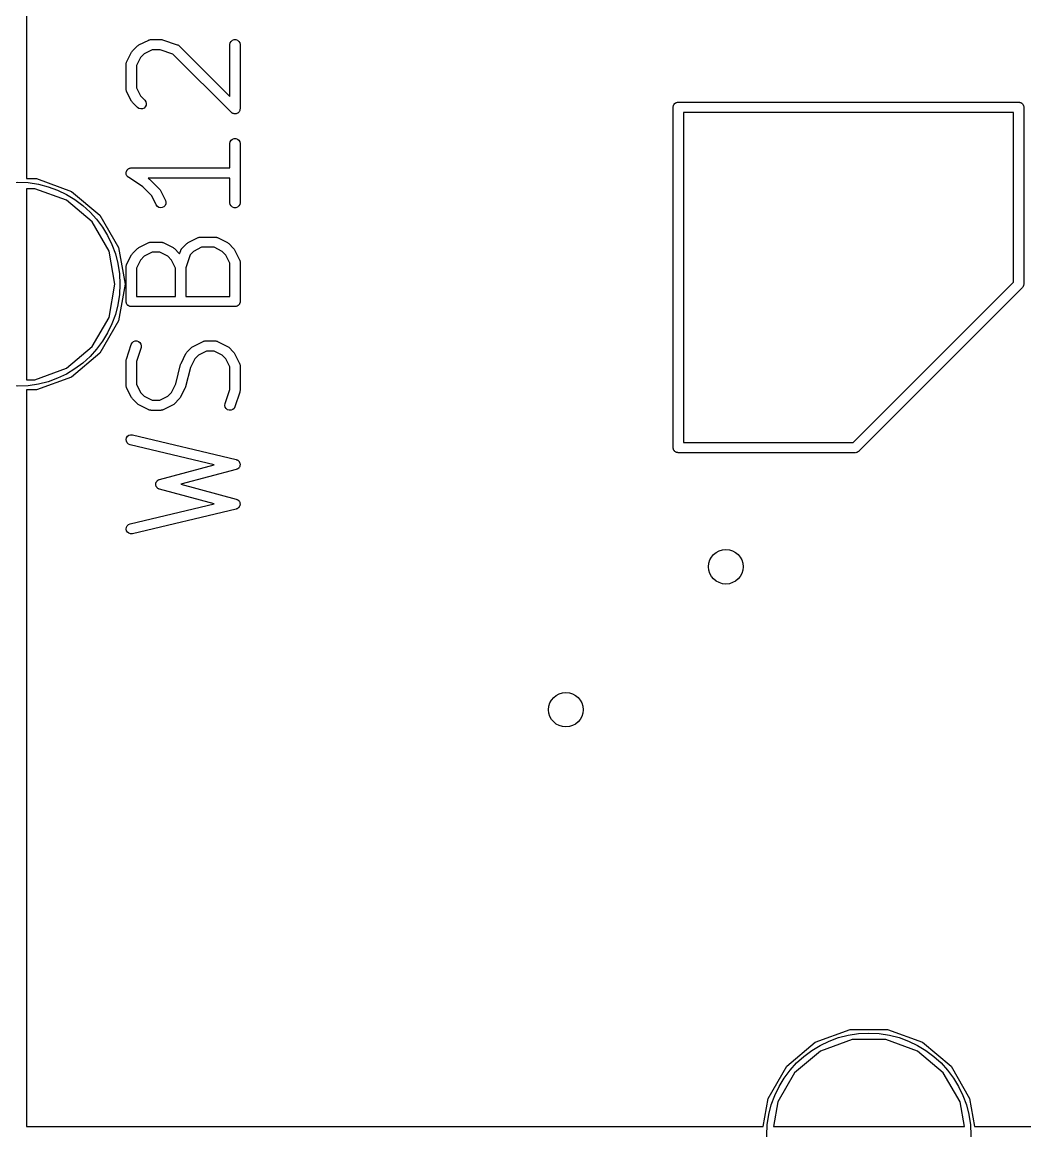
# Model space of a CAD drawing. Extents: x 0 to 102, y -163 to 0.
# Drawn here: x 75.06 to 89.79, y -74.94 to -58.65 of the extents above; entities that cross this region are included whole.
import ezdxf

# ---------------------------------------------------------------- set-up
doc = ezdxf.new("R2010")
doc.units = 0
doc.header["$MEASUREMENT"] = 0
doc.layers.add('BLACK', color=7, linetype='CONTINUOUS')

msp = doc.modelspace()

# ---------------------------------------------------------------- linework, layer by layer
at = {"layer": 'Black'}
for p, q in [((75.127, -50.127), (75.127, -60.9489)), ((76.777, -58.9858), (76.9222, -58.9132)), ((76.9222, -58.9132), (76.9263, -58.912)), ((76.9263, -58.912), (76.9301, -58.9098)), ((76.9301, -58.9098), (76.9387, -58.9083)), ((76.9387, -58.9083), (76.9471, -58.9058)), ((76.9471, -58.9058), (76.9515, -58.906)), ((76.9515, -58.906), (76.9557, -58.9053)), ((76.9557, -58.9053), (77.1009, -58.9053)), ((77.1009, -58.9053), (77.1127, -58.9074)), ((77.1127, -58.9074), (77.1246, -58.9091)), ((77.1246, -58.9091), (77.3423, -58.9817)), ((78.1144, -58.9803), (78.119, -58.9546)), ((78.119, -58.9546), (78.132, -58.9321)), ((78.132, -58.9321), (78.1519, -58.9153)), ((78.1519, -58.9153), (78.1764, -58.9064)), ((78.1764, -58.9064), (78.2025, -58.9064)), ((78.2025, -58.9064), (78.2269, -58.9153)), ((78.2269, -58.9153), (78.2469, -58.9321)), ((78.2469, -58.9321), (78.2599, -58.9546)), ((78.2599, -58.9546), (78.2644, -58.9803)), ((76.5983, -59.237), (76.6709, -59.0919)), ((76.6709, -59.0919), (76.6781, -59.0822)), ((76.6781, -59.0822), (76.685, -59.0724)), ((76.685, -59.0724), (76.7575, -58.9998)), ((76.7575, -58.9998), (76.7674, -58.9929)), ((76.7674, -58.9929), (76.777, -58.9858)), ((76.855, -59.1145), (76.7996, -59.1699)), ((76.9734, -59.0553), (76.855, -59.1145)), ((77.0887, -59.0553), (76.9734, -59.0553)), ((77.2781, -59.1184), (77.0887, -59.0553)), ((77.3423, -58.9817), (77.3461, -58.9838)), ((77.3461, -58.9838), (77.3503, -58.9849)), ((77.3503, -58.9849), (77.3575, -58.9899)), ((77.3575, -58.9899), (77.3652, -58.9941)), ((77.3652, -58.9941), (77.3681, -58.9973)), ((77.3681, -58.9973), (77.3716, -58.9998)), ((77.3716, -58.9998), (78.1144, -59.7426)), ((78.1144, -59.7426), (78.1144, -58.9803)), ((78.2644, -58.9803), (78.2644, -59.9237)), ((76.5904, -59.2706), (76.5912, -59.2663)), ((76.5904, -59.6334), (76.5904, -59.2706)), ((76.5909, -59.262), (76.5934, -59.2536)), ((76.5912, -59.2663), (76.5909, -59.262)), ((76.5934, -59.2536), (76.595, -59.2449)), ((76.595, -59.2449), (76.5971, -59.2412)), ((76.5971, -59.2412), (76.5983, -59.237)), ((76.7996, -59.1699), (76.7404, -59.2883)), ((78.1364, -59.9767), (77.2781, -59.1184)), ((76.7404, -59.2883), (76.7404, -59.6157)), ((76.5912, -59.6377), (76.5904, -59.6334)), ((76.5909, -59.642), (76.5912, -59.6377)), ((76.5934, -59.6504), (76.5909, -59.642)), ((76.595, -59.6591), (76.5934, -59.6504)), ((76.5971, -59.6628), (76.595, -59.6591)), ((76.5983, -59.667), (76.5971, -59.6628)), ((76.6709, -59.8121), (76.5983, -59.667)), ((76.7404, -59.6157), (76.7996, -59.7341)), ((76.7996, -59.7341), (76.8636, -59.7981)), ((76.6781, -59.8218), (76.6709, -59.8121)), ((76.685, -59.8316), (76.6781, -59.8218)), ((76.7575, -59.9042), (76.685, -59.8316)), ((76.7789, -59.9191), (76.7575, -59.9042)), ((76.804, -59.9259), (76.7789, -59.9191)), ((76.83, -59.9236), (76.804, -59.9259)), ((76.8536, -59.9126), (76.83, -59.9236)), ((76.872, -59.8942), (76.8536, -59.9126)), ((76.8636, -59.7981), (76.8785, -59.8194)), ((76.883, -59.8706), (76.872, -59.8942)), ((76.8785, -59.8194), (76.8853, -59.8446)), ((76.8853, -59.8446), (76.883, -59.8706)), ((78.2644, -59.9237), (78.2627, -59.9334)), ((84.625, -59.9), (84.6261, -59.8935)), ((84.625, -64.9), (84.625, -59.9)), ((84.6261, -59.887), (84.6284, -59.8808)), ((84.6261, -59.8935), (84.6261, -59.887)), ((84.6284, -59.8808), (84.6295, -59.8743)), ((84.6295, -59.8743), (84.6328, -59.8687)), ((84.6328, -59.8687), (84.635, -59.8625)), ((84.635, -59.8625), (84.6393, -59.8575)), ((84.6393, -59.8575), (84.6425, -59.8518)), ((84.6425, -59.8518), (84.6476, -59.8476)), ((84.6476, -59.8476), (84.6518, -59.8425)), ((84.6518, -59.8425), (84.6575, -59.8393)), ((84.6575, -59.8393), (84.6625, -59.835)), ((84.6625, -59.835), (84.6687, -59.8328)), ((84.6687, -59.8328), (84.6743, -59.8295)), ((84.6743, -59.8295), (84.6808, -59.8284)), ((84.6808, -59.8284), (84.687, -59.8261)), ((84.687, -59.8261), (84.6935, -59.8261)), ((84.6935, -59.8261), (84.7, -59.825)), ((84.7, -59.825), (89.7, -59.825)), ((89.7, -59.825), (89.7065, -59.8261)), ((89.7065, -59.8261), (89.713, -59.8261)), ((89.713, -59.8261), (89.7192, -59.8284)), ((89.7192, -59.8284), (89.7257, -59.8295)), ((89.7257, -59.8295), (89.7313, -59.8328)), ((89.7313, -59.8328), (89.7375, -59.835)), ((89.7375, -59.835), (89.7425, -59.8393)), ((89.7425, -59.8393), (89.7482, -59.8425)), ((89.7482, -59.8425), (89.7524, -59.8476)), ((89.7524, -59.8476), (89.7575, -59.8518)), ((89.7575, -59.8518), (89.7607, -59.8575)), ((89.7607, -59.8575), (89.765, -59.8625)), ((89.765, -59.8625), (89.7672, -59.8687)), ((89.7672, -59.8687), (89.7705, -59.8743)), ((89.7705, -59.8743), (89.7716, -59.8808)), ((89.7716, -59.8808), (89.7739, -59.887)), ((89.7739, -59.887), (89.7739, -59.8935)), ((89.7739, -59.8935), (89.775, -59.9)), ((89.775, -59.9), (89.775, -62.5)), ((78.1444, -59.9824), (78.1364, -59.9767)), ((78.1519, -59.9887), (78.1444, -59.9824)), ((78.155, -59.9898), (78.1519, -59.9887)), ((78.1577, -59.9917), (78.155, -59.9898)), ((78.1672, -59.9942), (78.1577, -59.9917)), ((78.1764, -59.9976), (78.1672, -59.9942)), ((78.1797, -59.9976), (78.1764, -59.9976)), ((78.1829, -59.9984), (78.1797, -59.9976)), ((78.1926, -59.9976), (78.1829, -59.9984)), ((78.2025, -59.9976), (78.1926, -59.9976)), ((78.2056, -59.9964), (78.2025, -59.9976)), ((78.2088, -59.9962), (78.2056, -59.9964)), ((78.2177, -59.992), (78.2088, -59.9962)), ((78.2269, -59.9887), (78.2177, -59.992)), ((78.2295, -59.9865), (78.2269, -59.9887)), ((78.2324, -59.9852), (78.2295, -59.9865)), ((78.2394, -59.9782), (78.2324, -59.9852)), ((78.2469, -59.9719), (78.2394, -59.9782)), ((78.2485, -59.9691), (78.2469, -59.9719)), ((78.2509, -59.9667), (78.2485, -59.9691)), ((78.255, -59.9579), (78.2509, -59.9667)), ((78.2599, -59.9494), (78.255, -59.9579)), ((78.2605, -59.9461), (78.2599, -59.9494)), ((78.2619, -59.9431), (78.2605, -59.9461)), ((78.2627, -59.9334), (78.2619, -59.9431)), ((84.775, -59.975), (84.775, -64.825)), ((89.625, -59.975), (84.775, -59.975)), ((89.625, -62.4689), (89.625, -59.975)), ((78.1144, -60.4317), (78.119, -60.4061)), ((78.119, -60.4061), (78.132, -60.3835)), ((78.132, -60.3835), (78.1519, -60.3668)), ((78.1519, -60.3668), (78.1764, -60.3579)), ((78.1764, -60.3579), (78.2025, -60.3579)), ((78.2025, -60.3579), (78.2269, -60.3668)), ((78.2269, -60.3668), (78.2469, -60.3835)), ((78.2469, -60.3835), (78.2599, -60.4061)), ((78.2599, -60.4061), (78.2644, -60.4317)), ((78.1144, -60.7921), (78.1144, -60.4317)), ((78.2644, -60.4317), (78.2644, -61.3026)), ((76.5906, -60.8623), (76.5916, -60.8583)), ((76.5916, -60.8712), (76.5906, -60.8623)), ((76.5916, -60.8541), (76.5946, -60.8457)), ((76.5916, -60.8583), (76.5916, -60.8541)), ((76.5916, -60.8802), (76.5916, -60.8712)), ((76.593, -60.8841), (76.5916, -60.8802)), ((76.5934, -60.8882), (76.593, -60.8841)), ((76.5974, -60.8962), (76.5934, -60.8882)), ((76.5946, -60.8457), (76.5967, -60.837)), ((76.5967, -60.837), (76.5991, -60.8335)), ((76.6005, -60.9046), (76.5974, -60.8962)), ((76.5991, -60.8335), (76.6005, -60.8296)), ((76.6005, -60.8296), (76.6062, -60.8228)), ((76.6031, -60.9078), (76.6005, -60.9046)), ((76.605, -60.9116), (76.6031, -60.9078)), ((76.6062, -60.8228), (76.6112, -60.8153)), ((76.6112, -60.8153), (76.6145, -60.8129)), ((76.6145, -60.8129), (76.6172, -60.8097)), ((76.6172, -60.8097), (76.625, -60.8052)), ((76.625, -60.8052), (76.6322, -60.7999)), ((76.6322, -60.7999), (76.6362, -60.7987)), ((76.6362, -60.7987), (76.6398, -60.7967)), ((76.6398, -60.7967), (76.6486, -60.7951)), ((76.6486, -60.7951), (76.6572, -60.7926)), ((76.6572, -60.7926), (76.6613, -60.7929)), ((76.6613, -60.7929), (76.6654, -60.7921)), ((76.6654, -60.7921), (78.1144, -60.7921)), ((75.127, -60.9489), (75.2735, -60.9489)), ((75.2735, -60.9489), (75.7875, -61.136)), ((76.6115, -60.9177), (76.605, -60.9116)), ((76.6172, -60.9246), (76.6115, -60.9177)), ((76.6208, -60.9267), (76.6172, -60.9246)), ((76.6238, -60.9295), (76.6208, -60.9267)), ((76.8354, -61.0706), (76.6238, -60.9295)), ((76.9666, -61.2019), (76.8354, -61.0706)), ((78.1144, -60.9421), (76.9131, -60.9421)), ((76.9131, -60.9421), (76.9247, -60.9499)), ((76.9247, -60.9499), (76.9301, -60.955)), ((76.9301, -60.955), (76.9362, -60.9593)), ((76.9362, -60.9593), (77.0813, -61.1044)), ((78.1144, -61.3026), (78.1144, -60.9421)), ((75.2474, -61.0966), (75.127, -61.0966)), ((75.127, -61.0966), (75.127, -63.9034)), ((75.7125, -61.2659), (75.2474, -61.0966)), ((75.7875, -61.136), (76.2065, -61.4876)), ((77.0338, -61.3361), (76.9666, -61.2019)), ((77.0813, -61.1044), (77.0882, -61.1142)), ((77.0882, -61.1142), (77.0954, -61.1239)), ((77.0954, -61.1239), (77.1679, -61.269)), ((76.0916, -61.584), (75.7125, -61.2659)), ((77.0493, -61.357), (77.0338, -61.3361)), ((77.071, -61.3714), (77.0493, -61.357)), ((77.0964, -61.3774), (77.071, -61.3714)), ((77.1222, -61.3745), (77.0964, -61.3774)), ((77.1455, -61.3628), (77.1222, -61.3745)), ((77.1634, -61.3439), (77.1455, -61.3628)), ((77.1738, -61.32), (77.1634, -61.3439)), ((77.1679, -61.269), (77.1754, -61.294)), ((77.1754, -61.294), (77.1738, -61.32)), ((78.119, -61.3282), (78.1144, -61.3026)), ((78.132, -61.3508), (78.119, -61.3282)), ((78.1519, -61.3675), (78.132, -61.3508)), ((78.1764, -61.3764), (78.1519, -61.3675)), ((78.2025, -61.3764), (78.1764, -61.3764)), ((78.2269, -61.3675), (78.2025, -61.3764)), ((78.2469, -61.3508), (78.2269, -61.3675)), ((78.2599, -61.3282), (78.2469, -61.3508)), ((78.2644, -61.3026), (78.2599, -61.3282)), ((76.2065, -61.4876), (76.48, -61.9613)), ((76.3391, -62.0126), (76.0916, -61.584)), ((76.9263, -61.8874), (76.9301, -61.8852)), ((76.9301, -61.8852), (76.9387, -61.8837)), ((76.9387, -61.8837), (76.9471, -61.8812)), ((76.9471, -61.8812), (76.9515, -61.8815)), ((76.9515, -61.8815), (76.9557, -61.8807)), ((76.9557, -61.8807), (77.1009, -61.8807)), ((77.1009, -61.8807), (77.1051, -61.8815)), ((77.1051, -61.8815), (77.1094, -61.8812)), ((77.1094, -61.8812), (77.1179, -61.8837)), ((77.1179, -61.8837), (77.1265, -61.8852)), ((77.1265, -61.8852), (77.1303, -61.8874)), ((77.5027, -61.8886), (77.6479, -61.8161)), ((77.6479, -61.8161), (77.652, -61.8148)), ((77.652, -61.8148), (77.6558, -61.8127)), ((77.6558, -61.8127), (77.6644, -61.8111)), ((77.6644, -61.8111), (77.6729, -61.8086)), ((77.6729, -61.8086), (77.6772, -61.8089)), ((77.6772, -61.8089), (77.6814, -61.8081)), ((77.6814, -61.8081), (77.8991, -61.8081)), ((77.8991, -61.8081), (77.9034, -61.8089)), ((77.9034, -61.8089), (77.9077, -61.8086)), ((77.9077, -61.8086), (77.9161, -61.8111)), ((77.9161, -61.8111), (77.9248, -61.8127)), ((77.9248, -61.8127), (77.9285, -61.8148)), ((77.9285, -61.8148), (77.9327, -61.8161)), ((77.9327, -61.8161), (78.0778, -61.8886)), ((76.425, -62.5), (76.3391, -62.0126)), ((76.48, -61.9613), (76.575, -62.5)), ((76.6781, -62.0577), (76.685, -62.0478)), ((76.685, -62.0478), (76.7575, -61.9753)), ((76.7575, -61.9753), (76.7674, -61.9684)), ((76.7674, -61.9684), (76.777, -61.9612)), ((76.777, -61.9612), (76.9222, -61.8886)), ((76.9734, -62.0307), (76.855, -62.0899)), ((76.9222, -61.8886), (76.9263, -61.8874)), ((77.0832, -62.0307), (76.9734, -62.0307)), ((77.2016, -62.0899), (77.0832, -62.0307)), ((77.1303, -61.8874), (77.1344, -61.8886)), ((77.1344, -61.8886), (77.2795, -61.9612)), ((77.2795, -61.9612), (77.2892, -61.9684)), ((77.2892, -61.9684), (77.299, -61.9753)), ((77.299, -61.9753), (77.3716, -62.0478)), ((77.3716, -62.0478), (77.376, -62.0542)), ((77.376, -62.0542), (77.3926, -62.0046)), ((77.3926, -62.0046), (77.3946, -62.0008)), ((77.3946, -62.0008), (77.3957, -61.9966)), ((77.3957, -61.9966), (77.4008, -61.9894)), ((77.4008, -61.9894), (77.405, -61.9817)), ((77.405, -61.9817), (77.4082, -61.9788)), ((77.4082, -61.9788), (77.4107, -61.9753)), ((77.4107, -61.9753), (77.4833, -61.9027)), ((77.4833, -61.9027), (77.4931, -61.8958)), ((77.4931, -61.8958), (77.5027, -61.8886)), ((77.5807, -62.0174), (77.5293, -62.0688)), ((77.6991, -61.9581), (77.5807, -62.0174)), ((77.8814, -61.9581), (77.6991, -61.9581)), ((77.9999, -62.0174), (77.8814, -61.9581)), ((78.0552, -62.0727), (77.9999, -62.0174)), ((78.0778, -61.8886), (78.0875, -61.8958)), ((78.0875, -61.8958), (78.0973, -61.9027)), ((78.0973, -61.9027), (78.1699, -61.9753)), ((78.1699, -61.9753), (78.1768, -61.9851)), ((78.1768, -61.9851), (78.1839, -61.9947)), ((78.1839, -61.9947), (78.2565, -62.1399)), ((76.5983, -62.2125), (76.6709, -62.0673)), ((76.6709, -62.0673), (76.6781, -62.0577)), ((76.7996, -62.1453), (76.7404, -62.2637)), ((76.855, -62.0899), (76.7996, -62.1453)), ((77.2569, -62.1453), (77.2016, -62.0899)), ((77.3161, -62.2637), (77.2569, -62.1453)), ((77.5293, -62.0688), (77.4661, -62.2582)), ((78.1144, -62.1911), (78.0552, -62.0727)), ((78.1144, -62.679), (78.1144, -62.1911)), ((78.2565, -62.1399), (78.2577, -62.144)), ((78.2577, -62.144), (78.2599, -62.1478)), ((78.2599, -62.1478), (78.2614, -62.1564)), ((78.2614, -62.1564), (78.2639, -62.1649)), ((78.2639, -62.1649), (78.2637, -62.1692)), ((78.2637, -62.1692), (78.2644, -62.1734)), ((78.2644, -62.1734), (78.2644, -62.754)), ((76.5904, -62.246), (76.5912, -62.2417)), ((76.5904, -62.754), (76.5904, -62.246)), ((76.5909, -62.2374), (76.5934, -62.229)), ((76.5912, -62.2417), (76.5909, -62.2374)), ((76.5934, -62.229), (76.595, -62.2203)), ((76.595, -62.2203), (76.5971, -62.2166)), ((76.5971, -62.2166), (76.5983, -62.2125)), ((76.7404, -62.2637), (76.7404, -62.679)), ((77.3161, -62.679), (77.3161, -62.2637)), ((77.4661, -62.2582), (77.4661, -62.679)), ((76.3391, -62.9874), (76.425, -62.5)), ((76.575, -62.5), (76.48, -63.0387)), ((87.2689, -64.825), (89.625, -62.4689)), ((89.768, -62.5317), (89.7623, -62.5397)), ((89.7688, -62.5285), (89.768, -62.5317)), ((89.7705, -62.5257), (89.7688, -62.5285)), ((89.7722, -62.516), (89.7705, -62.5257)), ((89.7747, -62.5065), (89.7722, -62.516)), ((89.775, -62.5), (89.7744, -62.5032)), ((89.7744, -62.5032), (89.7747, -62.5065)), ((76.7404, -62.679), (77.3161, -62.679)), ((77.4661, -62.679), (78.1144, -62.679)), ((89.753, -62.553), (87.353, -64.953)), ((89.7549, -62.5503), (89.753, -62.553)), ((89.7575, -62.5482), (89.7549, -62.5503)), ((89.7623, -62.5397), (89.7575, -62.5482)), ((76.5916, -62.7605), (76.5904, -62.754)), ((76.5916, -62.767), (76.5916, -62.7605)), ((76.5938, -62.7732), (76.5916, -62.767)), ((76.595, -62.7797), (76.5938, -62.7732)), ((76.5982, -62.7853), (76.595, -62.7797)), ((76.6005, -62.7915), (76.5982, -62.7853)), ((76.6047, -62.7965), (76.6005, -62.7915)), ((76.608, -62.8022), (76.6047, -62.7965)), ((76.613, -62.8064), (76.608, -62.8022)), ((76.6172, -62.8115), (76.613, -62.8064)), ((76.6229, -62.8147), (76.6172, -62.8115)), ((76.6279, -62.819), (76.6229, -62.8147)), ((76.6341, -62.8212), (76.6279, -62.819)), ((76.6398, -62.8245), (76.6341, -62.8212)), ((76.6462, -62.8256), (76.6398, -62.8245)), ((76.6524, -62.8279), (76.6462, -62.8256)), ((76.659, -62.8279), (76.6524, -62.8279)), ((76.6654, -62.829), (76.659, -62.8279)), ((78.1894, -62.829), (76.6654, -62.829)), ((78.1959, -62.8279), (78.1894, -62.829)), ((78.2025, -62.8279), (78.1959, -62.8279)), ((78.2086, -62.8256), (78.2025, -62.8279)), ((78.2151, -62.8245), (78.2086, -62.8256)), ((78.2208, -62.8212), (78.2151, -62.8245)), ((78.2269, -62.819), (78.2208, -62.8212)), ((78.232, -62.8147), (78.2269, -62.819)), ((78.2376, -62.8115), (78.232, -62.8147)), ((78.2419, -62.8064), (78.2376, -62.8115)), ((78.2469, -62.8022), (78.2419, -62.8064)), ((78.2502, -62.7965), (78.2469, -62.8022)), ((78.2544, -62.7915), (78.2502, -62.7965)), ((78.2566, -62.7853), (78.2544, -62.7915)), ((78.2599, -62.7797), (78.2566, -62.7853)), ((78.261, -62.7732), (78.2599, -62.7797)), ((78.2633, -62.767), (78.261, -62.7732)), ((78.2644, -62.754), (78.2633, -62.7605)), ((78.2633, -62.7605), (78.2633, -62.767)), ((76.0916, -63.416), (76.3391, -62.9874)), ((76.48, -63.0387), (76.2065, -63.5124)), ((76.6793, -63.3605), (76.6987, -63.3432)), ((76.6987, -63.3432), (76.723, -63.3337)), ((76.723, -63.3337), (76.749, -63.333)), ((76.749, -63.333), (76.7737, -63.3412)), ((76.7737, -63.3412), (76.7941, -63.3574)), ((77.5753, -63.4126), (77.7205, -63.3401)), ((77.7205, -63.3401), (77.7246, -63.3388)), ((77.7246, -63.3388), (77.7283, -63.3367)), ((77.7283, -63.3367), (77.737, -63.3351)), ((77.737, -63.3351), (77.7454, -63.3326)), ((77.7454, -63.3326), (77.7497, -63.3329)), ((77.7497, -63.3329), (77.754, -63.3321)), ((77.754, -63.3321), (77.8991, -63.3321)), ((77.8991, -63.3321), (77.9034, -63.3329)), ((77.9034, -63.3329), (77.9077, -63.3326)), ((77.9077, -63.3326), (77.9161, -63.3351)), ((77.9161, -63.3351), (77.9248, -63.3367)), ((77.9248, -63.3367), (77.9285, -63.3388)), ((77.9285, -63.3388), (77.9327, -63.3401)), ((77.9327, -63.3401), (78.0778, -63.4126)), ((75.7125, -63.7341), (76.0916, -63.416)), ((76.2065, -63.5124), (75.7875, -63.864)), ((76.5943, -63.6011), (76.6668, -63.3834)), ((76.6668, -63.3834), (76.6793, -63.3605)), ((76.8092, -63.4309), (76.7404, -63.637)), ((76.7941, -63.3574), (76.8077, -63.3796)), ((76.8077, -63.3796), (76.813, -63.4051)), ((76.813, -63.4051), (76.8092, -63.4309)), ((77.4692, -63.5187), (77.4764, -63.5091)), ((77.4764, -63.5091), (77.4833, -63.4993)), ((77.4833, -63.4993), (77.5558, -63.4267)), ((77.5558, -63.4267), (77.5657, -63.4198)), ((77.5657, -63.4198), (77.5753, -63.4126)), ((77.7717, -63.4821), (77.6533, -63.5414)), ((77.8814, -63.4821), (77.7717, -63.4821)), ((77.9999, -63.5414), (77.8814, -63.4821)), ((78.0778, -63.4126), (78.0875, -63.4198)), ((78.0875, -63.4198), (78.0973, -63.4267)), ((78.0973, -63.4267), (78.1699, -63.4993)), ((78.1699, -63.4993), (78.1768, -63.5091)), ((78.1768, -63.5091), (78.1839, -63.5187)), ((76.5904, -63.6249), (76.5925, -63.613)), ((76.5904, -63.9877), (76.5904, -63.6249)), ((76.5925, -63.613), (76.5943, -63.6011)), ((76.7404, -63.637), (76.7404, -63.97)), ((77.391, -63.6792), (77.3943, -63.6717)), ((77.3943, -63.6717), (77.3966, -63.6639)), ((77.3966, -63.6639), (77.4692, -63.5187)), ((77.5979, -63.5967), (77.5345, -63.7236)), ((77.6533, -63.5414), (77.5979, -63.5967)), ((78.0552, -63.5967), (77.9999, -63.5414)), ((78.1144, -63.7151), (78.0552, -63.5967)), ((78.1839, -63.5187), (78.2565, -63.6639)), ((78.2565, -63.6639), (78.2577, -63.668)), ((78.2577, -63.668), (78.2599, -63.6718)), ((78.2599, -63.6718), (78.2614, -63.6804)), ((75.2474, -63.9034), (75.7125, -63.7341)), ((77.3204, -63.9615), (77.391, -63.6792)), ((77.5345, -63.7236), (77.4639, -64.0059)), ((78.1144, -64.0481), (78.1144, -63.7151)), ((78.2614, -63.6804), (78.2639, -63.6889)), ((78.2639, -63.6889), (78.2637, -63.6932)), ((78.2637, -63.6932), (78.2644, -63.6974)), ((78.2644, -63.6974), (78.2644, -64.0603)), ((75.127, -63.9034), (75.2474, -63.9034)), ((75.7875, -63.864), (75.2735, -64.0511)), ((76.5912, -63.992), (76.5904, -63.9877)), ((76.5909, -63.9963), (76.5912, -63.992)), ((76.5934, -64.0047), (76.5909, -63.9963)), ((76.7404, -63.97), (76.7996, -64.0884)), ((77.2569, -64.0884), (77.3204, -63.9615)), ((75.2735, -64.0511), (75.127, -64.0511)), ((75.127, -64.0511), (75.127, -74.873)), ((76.595, -64.0134), (76.5934, -64.0047)), ((76.5971, -64.0171), (76.595, -64.0134)), ((76.5983, -64.0213), (76.5971, -64.0171)), ((76.6709, -64.1664), (76.5983, -64.0213)), ((76.6781, -64.176), (76.6709, -64.1664)), ((76.7996, -64.0884), (76.855, -64.1438)), ((76.855, -64.1438), (76.9734, -64.203)), ((77.0832, -64.203), (77.2016, -64.1438)), ((77.2016, -64.1438), (77.2569, -64.0884)), ((77.3857, -64.1664), (77.3785, -64.176)), ((77.4582, -64.0213), (77.3857, -64.1664)), ((77.4606, -64.0134), (77.4582, -64.0213)), ((77.4639, -64.0059), (77.4606, -64.0134)), ((78.0457, -64.2543), (78.1144, -64.0481)), ((78.2606, -64.084), (78.188, -64.3017)), ((78.2623, -64.0721), (78.2606, -64.084)), ((78.2644, -64.0603), (78.2623, -64.0721)), ((76.685, -64.1859), (76.6781, -64.176)), ((76.7575, -64.2585), (76.685, -64.1859)), ((76.7674, -64.2654), (76.7575, -64.2585)), ((76.777, -64.2725), (76.7674, -64.2654)), ((76.9222, -64.3451), (76.777, -64.2725)), ((76.9734, -64.203), (77.0832, -64.203)), ((77.2795, -64.2725), (77.1344, -64.3451)), ((77.2892, -64.2654), (77.2795, -64.2725)), ((77.299, -64.2585), (77.2892, -64.2654)), ((77.3716, -64.1859), (77.299, -64.2585)), ((77.3785, -64.176), (77.3716, -64.1859)), ((78.0419, -64.28), (78.0457, -64.2543)), ((78.0471, -64.3056), (78.0419, -64.28)), ((78.0607, -64.3278), (78.0471, -64.3056)), ((78.0811, -64.344), (78.0607, -64.3278)), ((78.1756, -64.3246), (78.1561, -64.3419)), ((78.188, -64.3017), (78.1756, -64.3246)), ((76.9263, -64.3463), (76.9222, -64.3451)), ((76.9301, -64.3485), (76.9263, -64.3463)), ((76.9387, -64.35), (76.9301, -64.3485)), ((76.9471, -64.3525), (76.9387, -64.35)), ((76.9515, -64.3522), (76.9471, -64.3525)), ((76.9557, -64.353), (76.9515, -64.3522)), ((77.1009, -64.353), (76.9557, -64.353)), ((77.1051, -64.3522), (77.1009, -64.353)), ((77.1094, -64.3525), (77.1051, -64.3522)), ((77.1179, -64.35), (77.1094, -64.3525)), ((77.1265, -64.3485), (77.1179, -64.35)), ((77.1303, -64.3463), (77.1265, -64.3485)), ((77.1344, -64.3451), (77.1303, -64.3463)), ((78.1059, -64.3522), (78.0811, -64.344)), ((78.1319, -64.3515), (78.1059, -64.3522)), ((78.1561, -64.3419), (78.1319, -64.3515)), ((76.5906, -64.7816), (76.5966, -64.7562)), ((76.5936, -64.8074), (76.5906, -64.7816)), ((76.6052, -64.8307), (76.5936, -64.8074)), ((76.5966, -64.7562), (76.6109, -64.7345)), ((76.6109, -64.7345), (76.6318, -64.7189)), ((76.6318, -64.7189), (76.6568, -64.7115)), ((76.6568, -64.7115), (76.6828, -64.713)), ((76.6828, -64.713), (78.2068, -65.0759)), ((76.6242, -64.8486), (76.6052, -64.8307)), ((76.6481, -64.859), (76.6242, -64.8486)), ((77.8829, -65.153), (76.6481, -64.859)), ((84.6261, -64.9065), (84.625, -64.9)), ((84.6261, -64.913), (84.6261, -64.9065)), ((84.6284, -64.9192), (84.6261, -64.913)), ((84.6295, -64.9257), (84.6284, -64.9192)), ((84.6328, -64.9313), (84.6295, -64.9257)), ((84.635, -64.9375), (84.6328, -64.9313)), ((84.6393, -64.9425), (84.635, -64.9375)), ((84.6425, -64.9482), (84.6393, -64.9425)), ((84.6476, -64.9524), (84.6425, -64.9482)), ((84.6518, -64.9575), (84.6476, -64.9524)), ((84.6575, -64.9607), (84.6518, -64.9575)), ((84.6625, -64.965), (84.6575, -64.9607)), ((84.6687, -64.9672), (84.6625, -64.965)), ((84.6743, -64.9705), (84.6687, -64.9672)), ((84.6808, -64.9716), (84.6743, -64.9705)), ((84.687, -64.9739), (84.6808, -64.9716)), ((84.6935, -64.9739), (84.687, -64.9739)), ((84.7, -64.975), (84.6935, -64.9739)), ((87.3, -64.975), (84.7, -64.975)), ((84.775, -64.825), (87.2689, -64.825)), ((87.3033, -64.9744), (87.3, -64.975)), ((87.3065, -64.9747), (87.3033, -64.9744)), ((87.316, -64.9722), (87.3065, -64.9747)), ((87.3257, -64.9705), (87.316, -64.9722)), ((87.3285, -64.9688), (87.3257, -64.9705)), ((87.3317, -64.968), (87.3285, -64.9688)), ((87.3397, -64.9624), (87.3317, -64.968)), ((87.3482, -64.9575), (87.3397, -64.9624)), ((87.3503, -64.9549), (87.3482, -64.9575)), ((87.353, -64.953), (87.3503, -64.9549)), ((78.2068, -65.0759), (78.2138, -65.0789)), ((78.2138, -65.0789), (78.2212, -65.0809)), ((78.2212, -65.0809), (78.2257, -65.0841)), ((78.2257, -65.0841), (78.2307, -65.0862)), ((78.2307, -65.0862), (78.2363, -65.0915)), ((78.2363, -65.0915), (78.2425, -65.0959)), ((78.2425, -65.0959), (78.2457, -65.1004)), ((78.2457, -65.1004), (78.2496, -65.1041)), ((78.2496, -65.1041), (78.2531, -65.111)), ((78.2531, -65.111), (78.2574, -65.1172)), ((78.2574, -65.1172), (78.2588, -65.1225)), ((78.2588, -65.1225), (78.2613, -65.1274)), ((78.2613, -65.1274), (78.2622, -65.135)), ((78.2622, -65.135), (78.2642, -65.1424)), ((78.2642, -65.1424), (78.2637, -65.1479)), ((77.0815, -65.3667), (77.8829, -65.153)), ((78.2088, -65.2213), (77.3919, -65.4391)), ((78.2157, -65.2181), (78.2088, -65.2213)), ((78.223, -65.2159), (78.2157, -65.2181)), ((78.2274, -65.2127), (78.223, -65.2159)), ((78.2324, -65.2103), (78.2274, -65.2127)), ((78.2378, -65.2049), (78.2324, -65.2103)), ((78.2439, -65.2004), (78.2378, -65.2049)), ((78.2469, -65.1958), (78.2439, -65.2004)), ((78.2508, -65.1919), (78.2469, -65.1958)), ((78.2541, -65.185), (78.2508, -65.1919)), ((78.2583, -65.1786), (78.2541, -65.185)), ((78.2595, -65.1733), (78.2583, -65.1786)), ((78.2618, -65.1684), (78.2595, -65.1733)), ((78.2625, -65.1607), (78.2618, -65.1684)), ((78.2643, -65.1533), (78.2625, -65.1607)), ((78.2637, -65.1479), (78.2643, -65.1533)), ((77.0261, -65.4327), (77.0278, -65.4263)), ((77.0267, -65.4391), (77.0261, -65.4327)), ((77.0261, -65.4456), (77.0267, -65.4391)), ((77.0278, -65.452), (77.0261, -65.4456)), ((77.0278, -65.4263), (77.0284, -65.4196)), ((77.0284, -65.4586), (77.0278, -65.452)), ((77.0284, -65.4196), (77.0312, -65.4138)), ((77.0312, -65.4645), (77.0284, -65.4586)), ((77.0312, -65.4138), (77.0328, -65.4075)), ((77.0328, -65.4708), (77.0312, -65.4645)), ((77.0328, -65.4075), (77.0367, -65.4021)), ((77.0367, -65.4021), (77.0395, -65.3961)), ((77.0395, -65.3961), (77.0441, -65.3915)), ((77.0441, -65.3915), (77.0478, -65.3862)), ((77.0478, -65.3862), (77.0532, -65.3824)), ((77.0532, -65.3824), (77.0579, -65.3777)), ((77.0579, -65.3777), (77.0638, -65.3749)), ((77.0638, -65.3749), (77.0691, -65.3712)), ((77.0691, -65.3712), (77.0755, -65.3695)), ((77.0755, -65.3695), (77.0815, -65.3667)), ((77.3919, -65.4391), (78.2088, -65.657)), ((77.0367, -65.4762), (77.0328, -65.4708)), ((77.0395, -65.4822), (77.0367, -65.4762)), ((77.0441, -65.4868), (77.0395, -65.4822)), ((77.0478, -65.4921), (77.0441, -65.4868)), ((77.0532, -65.4959), (77.0478, -65.4921)), ((77.0579, -65.5006), (77.0532, -65.4959)), ((77.0638, -65.5034), (77.0579, -65.5006)), ((77.0691, -65.5071), (77.0638, -65.5034)), ((77.0755, -65.5088), (77.0691, -65.5071)), ((77.0815, -65.5116), (77.0755, -65.5088)), ((77.8829, -65.7253), (77.0815, -65.5116)), ((76.6481, -66.0193), (77.8829, -65.7253)), ((78.2088, -65.657), (78.2157, -65.6602)), ((78.2157, -65.6602), (78.223, -65.6624)), ((78.2257, -65.7942), (78.2212, -65.7974)), ((78.223, -65.6624), (78.2274, -65.6656)), ((78.2307, -65.792), (78.2257, -65.7942)), ((78.2274, -65.6656), (78.2324, -65.6679)), ((78.2363, -65.7868), (78.2307, -65.792)), ((78.2324, -65.6679), (78.2378, -65.6733)), ((78.2425, -65.7824), (78.2363, -65.7868)), ((78.2378, -65.6733), (78.2439, -65.6779)), ((78.2457, -65.7779), (78.2425, -65.7824)), ((78.2439, -65.6779), (78.2469, -65.6825)), ((78.2496, -65.7742), (78.2457, -65.7779)), ((78.2469, -65.6825), (78.2508, -65.6863)), ((78.2531, -65.7673), (78.2496, -65.7742)), ((78.2508, -65.6863), (78.2541, -65.6933)), ((78.2574, -65.761), (78.2531, -65.7673)), ((78.2541, -65.6933), (78.2583, -65.6997)), ((78.2588, -65.7558), (78.2574, -65.761)), ((78.2583, -65.6997), (78.2595, -65.705)), ((78.2613, -65.7509), (78.2588, -65.7558)), ((78.2595, -65.705), (78.2618, -65.7099)), ((78.2622, -65.7433), (78.2613, -65.7509)), ((78.2618, -65.7099), (78.2625, -65.7175)), ((78.2642, -65.7359), (78.2622, -65.7433)), ((78.2625, -65.7175), (78.2643, -65.725)), ((78.2643, -65.725), (78.2637, -65.7304)), ((78.2637, -65.7304), (78.2642, -65.7359)), ((78.2068, -65.8024), (76.6828, -66.1652)), ((78.2138, -65.7994), (78.2068, -65.8024)), ((78.2212, -65.7974), (78.2138, -65.7994)), ((76.5906, -66.0967), (76.5936, -66.0708)), ((76.5966, -66.1221), (76.5906, -66.0967)), ((76.5936, -66.0708), (76.6052, -66.0476)), ((76.6052, -66.0476), (76.6242, -66.0297)), ((76.6242, -66.0297), (76.6481, -66.0193)), ((76.6109, -66.1438), (76.5966, -66.1221)), ((76.6318, -66.1593), (76.6109, -66.1438)), ((76.6568, -66.1668), (76.6318, -66.1593)), ((76.6828, -66.1652), (76.6568, -66.1668)), ((86.7125, -73.636), (87.2265, -73.4489)), ((87.2265, -73.4489), (87.7735, -73.4489)), ((87.7735, -73.4489), (88.2875, -73.636)), ((87.2526, -73.5966), (86.7875, -73.7659)), ((87.7474, -73.5966), (87.2526, -73.5966)), ((88.2125, -73.7659), (87.7474, -73.5966)), ((86.2935, -73.9876), (86.7125, -73.636)), ((86.7875, -73.7659), (86.4084, -74.084)), ((88.5916, -74.084), (88.2125, -73.7659)), ((88.2875, -73.636), (88.7065, -73.9876)), ((86.02, -74.4613), (86.2935, -73.9876)), ((86.4084, -74.084), (86.1609, -74.5126)), ((88.8391, -74.5126), (88.5916, -74.084)), ((88.7065, -73.9876), (88.98, -74.4613)), ((85.9474, -74.873), (86.02, -74.4613)), ((86.1609, -74.5126), (86.0974, -74.873)), ((88.9026, -74.873), (88.8391, -74.5126)), ((88.98, -74.4613), (89.0526, -74.873)), ((75.127, -74.873), (85.9474, -74.873)), ((86.0974, -74.873), (88.9026, -74.873)), ((89.0526, -74.873), (99.873, -74.873))]:
    msp.add_line(p, q, dxfattribs=at)
for centre, radius in [((75, -62.5), 1.5), ((85.4, -66.65), 0.254), ((83.05, -68.75), 0.254), ((87.5, -75), 1.5)]:
    msp.add_circle(centre, radius, dxfattribs=at)

doc.saveas('drawing.dxf')
